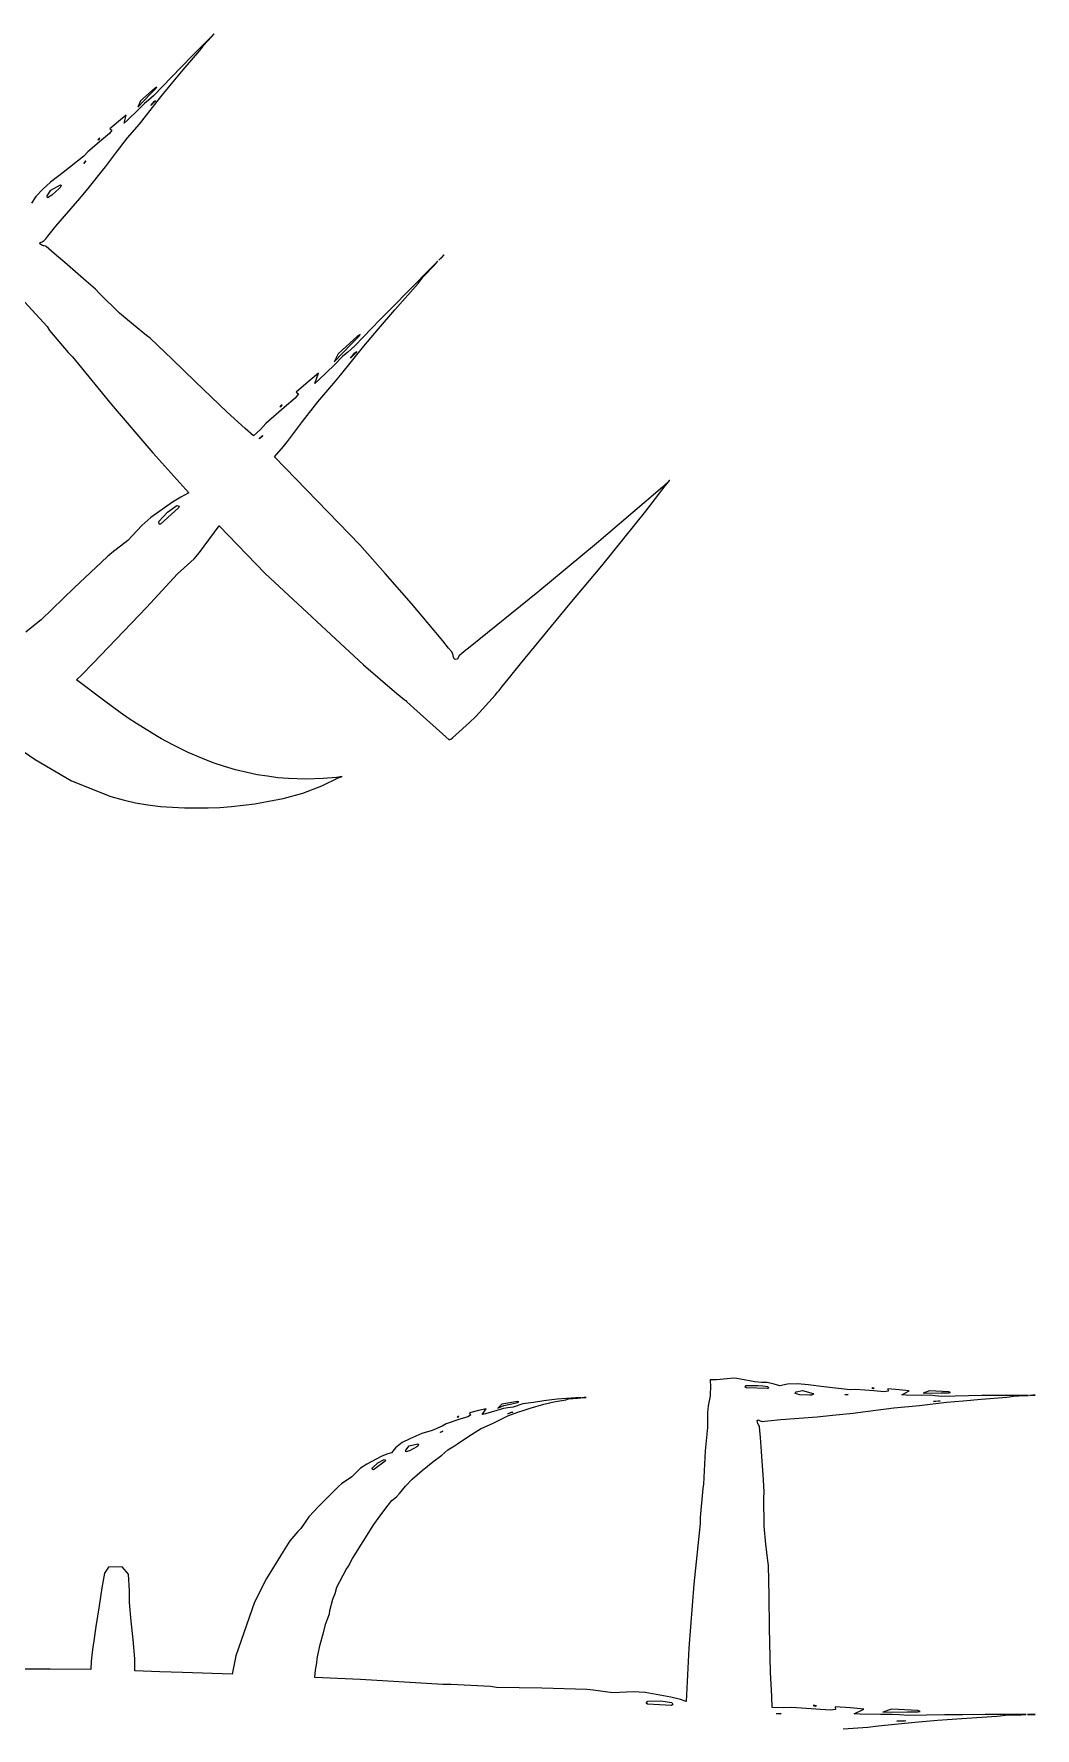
# Model space of a CAD drawing. Extents: x 0 to 162, y 0 to 357.
# Drawn here: x 105.57 to 129.64, y 281.75 to 322.48 of the extents above; entities that cross this region are included whole.
import ezdxf

# ---------------------------------------------------------------- set-up
doc = ezdxf.new("R2010")
doc.units = 0

msp = doc.modelspace()

# ---------------------------------------------------------------- linework, layer by layer
at = {"layer": 'Layer 1'}
for p, q in [((109.795986, 322.37113), (109.389722, 321.963359)), ((109.561423, 322.078881), (109.598676, 322.125377)), ((109.598676, 322.125377), (109.648686, 322.198565)), ((109.648686, 322.198565), (109.842993, 322.409447)), ((109.901255, 322.475888), (109.795986, 322.37113)), ((109.842993, 322.409447), (109.901255, 322.475888)), ((109.389722, 321.963359), (109.109241, 321.677355)), ((109.159609, 321.608186), (109.561423, 322.078881)), ((108.883077, 321.447316), (108.443522, 320.985801)), ((108.880277, 321.272743), (109.159609, 321.608186)), ((109.109241, 321.677355), (108.883077, 321.447316)), ((108.071, 320.718), (108.374372, 321.034935)), ((108.486448, 321.179588), (108.134359, 320.867247)), ((108.217496, 320.450958), (108.62376, 320.9627)), ((108.443522, 320.985801), (108.321182, 320.880899)), ((108.374372, 321.034935), (108.503599, 321.161864)), ((108.526129, 321.198242), (108.486448, 321.179588)), ((108.503599, 321.161864), (108.526129, 321.198242)), ((108.62376, 320.9627), (108.880277, 321.272743)), ((107.788431, 320.522852), (107.606753, 320.372747)), ((107.738478, 320.332135), (107.788431, 320.522852)), ((108.077726, 320.649928), (107.817119, 320.400802)), ((108.134359, 320.867247), (108.071, 320.718)), ((108.071, 320.718), (108.071, 320.718)), ((108.224244, 320.801899), (108.077726, 320.649928)), ((108.321182, 320.880899), (108.224244, 320.801899)), ((108.478461, 320.851074), (108.384176, 320.754425)), ((108.384176, 320.754425), (108.458, 320.85)), ((108.458, 320.85), (108.458082, 320.849855)), ((108.458082, 320.849855), (108.493241, 320.874538)), ((108.493241, 320.874538), (108.478461, 320.851074)), ((107.384247, 320.08387), (107.193027, 319.920562)), ((107.441433, 320.159929), (107.384247, 320.08387)), ((107.606753, 320.372747), (107.398095, 320.195088)), ((107.398095, 320.195088), (107.441433, 320.159929)), ((107.817119, 320.400802), (107.738478, 320.332135)), ((107.820489, 319.976159), (108.105276, 320.307871)), ((108.105276, 320.307871), (108.217496, 320.450958)), ((107.193027, 319.920562), (106.867126, 319.640366)), ((107.127508, 319.955224), (107.108207, 319.932694)), ((107.108207, 319.932694), (107.142, 319.953)), ((107.15183, 319.971655), (107.127508, 319.955224)), ((107.142, 319.953), (107.15183, 319.971655)), ((107.142, 319.953), (107.142, 319.953)), ((107.554918, 319.630096), (107.820489, 319.976159)), ((106.772985, 319.533886), (106.272295, 319.14269)), ((106.769097, 319.360558), (106.817, 319.421)), ((106.816812, 319.420685), (106.769097, 319.360558)), ((106.867126, 319.640366), (106.772985, 319.533886)), ((106.817, 319.421), (106.816812, 319.420685)), ((107.219988, 319.194988), (107.288286, 319.280804)), ((107.288286, 319.280804), (107.554918, 319.630096)), ((105.971223, 318.908776), (105.783229, 318.746831)), ((106.272295, 319.14269), (105.971223, 318.908776)), ((106.904421, 318.801853), (107.219988, 319.194988)), ((105.613391, 318.569878), (105.509135, 318.406353)), ((105.783229, 318.746831), (105.613391, 318.569878)), ((105.889984, 318.582887), (105.975, 318.717)), ((105.896154, 318.538112), (105.889984, 318.582887)), ((105.999049, 318.597167), (105.896154, 318.538112)), ((105.974868, 318.717077), (106.206341, 318.844224)), ((105.975, 318.717), (105.974868, 318.717077)), ((106.179722, 318.760404), (105.999049, 318.597167)), ((106.095333, 317.851917), (106.670219, 318.519936)), ((106.207633, 318.789033), (106.179722, 318.760404)), ((106.206341, 318.844224), (106.225284, 318.838986)), ((106.225284, 318.838986), (106.207633, 318.789033)), ((106.670219, 318.519936), (106.904421, 318.801853)), ((105.9006, 317.612694), (106.095333, 317.851917)), ((105.709093, 317.433543), (105.719495, 317.464107)), ((105.775178, 317.392285), (105.709093, 317.433543)), ((105.719495, 317.464107), (105.764916, 317.479536)), ((105.764916, 317.479536), (105.790246, 317.491088)), ((105.796344, 317.384964), (105.775178, 317.392285)), ((105.790246, 317.491088), (105.818945, 317.507304)), ((105.813204, 317.381521), (105.796344, 317.384964)), ((105.849512, 317.374919), (105.813204, 317.381521)), ((105.818945, 317.507304), (105.853889, 317.550484)), ((105.863863, 317.365234), (105.849512, 317.374919)), ((105.853889, 317.550484), (105.9006, 317.612694)), ((105.928297, 317.309918), (105.863863, 317.365234)), ((106.057092, 317.199287), (105.928297, 317.309918)), ((106.314038, 316.977139), (106.057092, 317.199287)), ((106.826423, 316.531629), (106.314038, 316.977139)), ((115.137824, 316.866215), (114.581669, 316.308262)), ((114.931536, 316.634813), (115.200321, 316.920458)), ((115.281833, 317.009719), (115.137824, 316.866215)), ((115.200321, 316.920458), (115.281833, 317.009719)), ((115.380408, 317.111278), (115.306, 317.034)), ((115.306, 317.034), (115.373375, 317.103026)), ((115.306, 317.034), (115.306, 317.034)), ((115.373375, 317.103026), (115.431928, 317.164017)), ((115.431928, 317.164017), (115.380408, 317.111278)), ((107.047781, 316.337968), (106.826423, 316.531629)), ((114.246801, 315.842017), (114.806543, 316.476596)), ((114.806543, 316.476596), (114.858923, 316.538663)), ((114.858923, 316.538663), (114.931536, 316.634813)), ((105.345331, 316.035938), (105.88613, 315.440167)), ((107.142927, 316.233639), (107.047781, 316.337968)), ((107.627257, 315.759788), (107.142927, 316.233639)), ((114.581669, 316.308262), (114.197077, 315.917568)), ((107.965427, 315.48117), (107.627257, 315.759788)), ((113.886819, 315.603221), (113.282661, 314.973951)), ((113.858116, 315.389113), (114.246801, 315.842017)), ((114.197077, 315.917568), (113.886819, 315.603221)), ((105.88613, 315.440167), (105.946116, 315.350404)), ((105.946116, 315.350404), (106.392131, 314.815633)), ((108.277982, 315.228457), (107.965427, 315.48117)), ((108.364946, 315.162087), (108.277982, 315.228457)), ((113.361272, 315.21932), (112.88268, 314.788517)), ((113.202971, 315.026088), (113.380057, 315.199801)), ((113.412919, 315.24759), (113.361272, 315.21932)), ((113.380057, 315.199801), (113.412919, 315.24759)), ((113.502079, 314.96979), (113.858116, 315.389113)), ((106.392131, 314.815633), (106.494163, 314.710443)), ((108.896991, 314.658168), (108.364946, 315.162087)), ((112.785, 314.595), (113.202971, 315.026088)), ((112.88268, 314.788517), (112.785, 314.595)), ((112.93875, 314.276588), (113.502079, 314.96979)), ((113.117629, 314.828149), (112.987039, 314.717721)), ((113.282661, 314.973951), (113.117629, 314.828149)), ((113.30878, 314.811158), (113.180414, 314.678344)), ((113.180414, 314.678344), (113.284, 314.807)), ((113.283592, 314.806995), (113.329876, 314.842372)), ((113.284, 314.807), (113.283592, 314.806995)), ((113.329876, 314.842372), (113.30878, 314.811158)), ((106.494163, 314.710443), (107.422572, 313.575033)), ((109.447694, 314.119951), (108.896991, 314.658168)), ((112.78606, 314.510288), (112.430599, 314.168026)), ((112.785, 314.595), (112.785, 314.595)), ((112.987039, 314.717721), (112.78606, 314.510288)), ((110.216309, 313.385923), (109.447694, 314.119951)), ((112.161094, 314.111271), (111.876594, 313.866737)), ((112.407637, 314.318921), (112.161094, 314.111271)), ((112.323902, 314.072883), (112.407637, 314.318921)), ((112.430599, 314.168026), (112.323902, 314.072883)), ((112.393718, 313.628446), (112.783119, 314.082569)), ((112.783119, 314.082569), (112.93875, 314.276588)), ((107.422572, 313.575033), (108.424522, 312.403173)), ((111.848327, 313.723806), (111.588226, 313.498861)), ((111.92876, 313.825911), (111.848327, 313.723806)), ((111.876594, 313.866737), (111.92876, 313.825911)), ((112.028712, 313.156026), (112.393718, 313.628446)), ((110.650699, 312.99114), (110.216309, 313.385923)), ((111.588226, 313.498861), (111.14343, 313.113766)), ((111.506331, 313.538722), (111.479424, 313.508524)), ((111.479424, 313.508524), (111.525, 313.537)), ((111.539351, 313.561683), (111.506331, 313.538722)), ((111.525, 313.537), (111.539351, 313.561683)), ((111.525, 313.537), (111.525, 313.537)), ((111.664064, 312.677795), (112.028712, 313.156026)), ((110.848593, 312.811901), (110.650699, 312.99114)), ((111.013128, 312.969686), (110.848593, 312.811901)), ((110.99418, 312.759103), (111.063, 312.825)), ((110.996403, 312.743747), (110.99418, 312.759103)), ((111.066651, 312.809829), (110.996403, 312.743747)), ((111.14343, 313.113766), (111.013128, 312.969686)), ((111.062562, 312.825185), (111.066651, 312.809829)), ((111.063, 312.825), (111.062562, 312.825185)), ((108.424522, 312.403173), (109.290661, 311.447211)), ((111.350798, 312.307122), (111.570931, 312.559761)), ((111.570931, 312.559761), (111.664064, 312.677795)), ((113.408808, 310.195582), (111.350798, 312.307122)), ((120.6824, 311.580769), (120.243059, 311.201482)), ((120.281733, 311.007177), (120.744969, 311.610187)), ((120.861675, 311.747339), (120.6824, 311.580769)), ((120.744969, 311.610187), (120.861675, 311.747339)), ((108.901688, 311.216957), (108.378612, 310.855179)), ((108.784839, 310.97698), (109.007272, 311.141366)), ((109.104462, 311.342741), (108.901688, 311.216957)), ((109.007272, 311.141366), (109.061876, 311.125508)), ((109.061876, 311.125508), (109.04853, 311.087622)), ((109.276454, 311.433148), (109.104462, 311.342741)), ((109.290661, 311.447211), (109.276454, 311.433148)), ((120.243059, 311.201482), (119.099109, 310.23024)), ((108.378612, 310.855179), (108.162348, 310.662596)), ((108.57289, 310.75311), (108.784839, 310.97698)), ((108.573, 310.753), (108.57289, 310.75311)), ((108.581995, 310.691609), (108.573, 310.753)), ((109.04853, 311.087622), (108.616076, 310.695277)), ((119.221513, 309.687567), (120.281733, 311.007177)), ((108.162348, 310.662596), (107.829919, 310.29838)), ((108.616076, 310.695277), (108.581995, 310.691609)), ((109.550553, 310.011973), (110.025555, 310.651003)), ((110.025555, 310.651003), (111.131475, 309.509273)), ((107.332243, 309.906895), (106.535141, 309.158084)), ((107.446472, 310.00247), (107.332243, 309.906895)), ((107.829919, 310.29838), (107.446472, 310.00247)), ((109.423406, 309.857993), (109.550553, 310.011973)), ((114.015834, 309.506396), (113.408808, 310.195582)), ((119.099109, 310.23024), (117.688449, 309.05823)), ((108.651921, 309.093397), (109.018793, 309.500161)), ((109.018793, 309.500161), (109.423406, 309.857993)), ((111.131475, 309.509273), (113.497445, 307.307473)), ((114.646397, 308.788082), (114.015834, 309.506396)), ((118.464311, 308.784849), (119.221513, 309.687567)), ((106.535141, 309.158084), (105.744428, 308.393059)), ((108.277014, 308.690003), (108.651921, 309.093397)), ((106.994574, 307.349593), (108.277014, 308.690003)), ((115.398078, 307.883496), (114.646397, 308.788082)), ((117.688449, 309.05823), (116.056919, 307.74293)), ((117.271131, 307.333579), (118.464311, 308.784849)), ((105.627613, 308.304873), (105.378411, 308.094855)), ((105.744428, 308.393059), (105.627613, 308.304873)), ((115.537925, 307.712653), (115.398078, 307.883496)), ((115.607738, 307.627267), (115.537925, 307.712653)), ((115.643329, 307.576109), (115.607738, 307.627267)), ((115.659698, 307.495458), (115.643329, 307.576109)), ((115.675409, 307.453339), (115.659698, 307.495458)), ((115.796601, 307.533487), (115.754482, 307.44925)), ((115.812315, 307.54647), (115.796601, 307.533487)), ((115.847257, 307.574525), (115.812315, 307.54647)), ((115.917146, 307.630637), (115.847257, 307.574525)), ((116.056919, 307.74293), (115.917146, 307.630637)), ((106.595919, 306.951581), (106.71682, 307.059497)), ((106.71682, 307.059497), (106.994574, 307.349593)), ((113.497445, 307.307473), (114.237502, 306.673467)), ((115.697654, 307.436047), (115.675409, 307.453339)), ((115.754482, 307.44925), (115.697654, 307.436047)), ((116.974866, 306.969363), (117.271131, 307.333579)), ((107.277352, 306.435465), (106.595919, 306.951581)), ((114.237502, 306.673467), (114.425278, 306.517909)), ((116.695246, 306.624319), (116.71634, 306.650001)), ((116.71634, 306.650001), (116.753221, 306.695778)), ((116.753221, 306.695778), (116.826982, 306.787048)), ((116.826982, 306.787048), (116.974866, 306.969363)), ((107.456233, 306.297845), (107.277352, 306.435465)), ((107.639559, 306.164312), (107.456233, 306.297845)), ((114.425278, 306.517909), (114.472347, 306.47909)), ((114.472347, 306.47909), (114.495738, 306.459645)), ((114.495738, 306.459645), (114.507577, 306.449888)), ((114.507577, 306.449888), (114.529246, 306.430226)), ((114.529246, 306.430226), (114.705973, 306.270361)), ((114.705973, 306.270361), (115.393294, 305.649916)), ((116.197353, 306.070244), (116.351621, 306.242021)), ((116.351621, 306.242021), (116.657361, 306.582127)), ((116.657361, 306.582127), (116.695246, 306.624319)), ((107.835015, 306.029777), (107.639559, 306.164312)), ((108.036855, 305.904137), (107.835015, 306.029777)), ((108.541276, 305.587063), (108.036855, 305.904137)), ((115.71654, 305.631188), (116.038349, 305.922577)), ((116.038349, 305.922577), (116.197353, 306.070244)), ((108.638431, 305.528643), (108.541276, 305.587063)), ((108.73831, 305.476266), (108.638431, 305.528643)), ((108.939289, 305.368708), (108.73831, 305.476266)), ((115.393294, 305.649916), (115.554234, 305.505049)), ((115.554234, 305.505049), (115.594775, 305.521336)), ((115.594775, 305.521336), (115.635458, 305.558002)), ((115.635458, 305.558002), (115.71654, 305.631188)), ((105.3439, 305.214797), (105.595394, 305.037138)), ((105.595394, 305.037138), (106.473505, 304.521212)), ((109.275308, 305.206258), (108.939289, 305.368708)), ((109.6218, 305.056655), (109.275308, 305.206258)), ((109.881831, 304.956847), (109.6218, 305.056655)), ((110.147532, 304.869451), (109.881831, 304.956847)), ((110.417754, 304.786794), (110.147532, 304.869451)), ((110.692997, 304.720924), (110.417754, 304.786794)), ((110.937531, 304.666895), (110.692997, 304.720924)), ((111.185076, 304.631662), (110.937531, 304.666895)), ((111.435125, 304.598298), (111.185076, 304.631662)), ((112.845358, 304.605331), (112.52111, 304.576629)), ((112.981044, 304.626417), (112.845358, 304.605331)), ((112.886187, 304.590622), (112.981044, 304.626417)), ((106.473505, 304.521212), (107.419204, 304.143172)), ((111.686619, 304.581797), (111.435125, 304.598298)), ((111.558259, 304.097752), (112.034195, 304.226047)), ((112.102857, 304.565507), (111.686619, 304.581797)), ((112.034195, 304.226047), (112.491976, 304.401482)), ((112.52111, 304.576629), (112.102857, 304.565507)), ((112.491976, 304.401482), (112.886187, 304.590622)), ((107.419204, 304.143172), (107.713245, 304.061805)), ((107.713245, 304.061805), (108.010518, 303.996366)), ((108.010518, 303.996366), (108.31052, 303.948219)), ((108.31052, 303.948219), (108.610017, 303.908827)), ((108.610017, 303.908827), (108.898891, 303.886009)), ((108.898891, 303.886009), (109.186261, 303.870295)), ((109.186261, 303.870295), (109.757842, 303.871517)), ((109.757842, 303.871517), (110.040978, 303.885292)), ((110.040978, 303.885292), (110.32189, 303.902584)), ((110.32189, 303.902584), (110.87704, 303.972329)), ((110.87704, 303.972329), (111.219801, 304.034681)), ((111.219801, 304.034681), (111.558259, 304.097752)), ((121.838648, 289.999783), (121.826512, 289.741905)), ((121.831186, 290.123845), (121.829967, 290.108131)), ((121.829967, 290.108131), (121.831186, 290.073186)), ((121.847555, 290.124776), (121.831186, 290.123845)), ((121.831186, 290.073186), (121.838648, 289.999783)), ((121.983453, 290.126642), (121.847555, 290.124776)), ((122.236668, 290.148813), (121.983453, 290.126642)), ((122.386344, 290.165103), (122.236668, 290.148813)), ((122.469935, 290.159433), (122.386344, 290.165103)), ((122.556611, 290.142858), (122.469935, 290.159433)), ((122.90167, 290.079), (122.556611, 290.142858)), ((122.67266, 289.95063), (122.691817, 289.986794)), ((122.673, 289.951), (122.67266, 289.95063)), ((122.703813, 289.934487), (122.673, 289.951)), ((122.691817, 289.986794), (122.986217, 289.99232)), ((123.069284, 290.062783), (122.90167, 290.079)), ((122.986217, 289.99232), (123.095437, 289.981556)), ((123.135728, 290.059196), (123.069284, 290.062783)), ((123.095437, 289.981556), (123.211964, 289.964191)), ((123.196789, 290.058914), (123.135728, 290.059196)), ((123.366483, 290.020741), (123.196789, 290.058914)), ((123.211964, 289.964191), (123.232056, 289.927527)), ((123.502026, 289.979198), (123.366483, 290.020741)), ((123.691309, 290.021099), (123.502026, 289.979198)), ((123.93656, 290.026123), (123.691309, 290.021099)), ((124.183964, 290.007753), (123.93656, 290.026123)), ((124.562387, 289.960182), (124.183964, 290.007753)), ((125.193094, 289.88276), (124.562387, 289.960182)), ((116.820661, 289.538341), (116.721, 289.447)), ((117.19399, 289.60091), (116.820661, 289.538341)), ((116.869167, 289.50562), (117.057446, 289.545803)), ((117.057446, 289.545803), (117.199158, 289.576729)), ((117.327919, 289.544577), (117.088121, 289.46608)), ((117.229438, 289.593733), (117.19399, 289.60091)), ((117.199158, 289.576729), (117.229438, 289.593733)), ((117.579198, 289.581816), (117.327919, 289.544577)), ((117.502996, 289.444769), (117.832414, 289.537259)), ((117.83155, 289.622358), (117.579198, 289.581816)), ((118.146617, 289.66254), (117.83155, 289.622358)), ((117.832414, 289.537259), (118.069842, 289.592939)), ((118.069842, 289.592939), (118.310143, 289.635131)), ((118.602174, 289.691025), (118.146617, 289.66254)), ((118.310143, 289.635131), (118.35628, 289.645175)), ((118.35628, 289.645175), (118.424014, 289.666774)), ((118.424014, 289.666774), (118.650178, 289.686075)), ((118.720208, 289.693607), (118.602174, 289.691025)), ((118.650178, 289.686075), (118.720208, 289.693607)), ((118.801644, 289.697802), (118.738, 289.694)), ((118.738, 289.694), (118.795328, 289.696656)), ((118.738, 289.694), (118.738, 289.694)), ((118.795328, 289.696656), (118.844409, 289.699884)), ((118.844409, 289.699884), (118.801644, 289.697802)), ((121.826512, 289.741905), (121.778151, 289.502465)), ((123.205434, 289.914466), (122.703813, 289.934487)), ((123.232056, 289.927527), (123.205434, 289.914466)), ((123.868708, 289.798615), (123.896, 289.835)), ((123.983225, 289.767545), (123.868708, 289.798615)), ((123.895824, 289.834635), (124.050809, 289.869436)), ((123.896, 289.835), (123.895824, 289.834635)), ((124.226249, 289.755277), (123.983225, 289.767545)), ((124.050809, 289.869436), (124.304244, 289.795745)), ((124.266359, 289.755779), (124.226249, 289.755277)), ((124.314077, 289.778667), (124.266359, 289.755779)), ((124.304244, 289.795745), (124.314077, 289.778667)), ((125.067399, 289.762815), (125.074, 289.773)), ((125.143743, 289.771564), (125.067399, 289.762815)), ((125.074, 289.773), (125.074144, 289.772927)), ((125.074144, 289.772927), (125.143743, 289.771564)), ((125.334806, 289.891509), (125.193094, 289.88276)), ((125.763456, 289.859149), (125.334806, 289.891509)), ((125.742248, 289.929769), (125.712829, 289.927545)), ((125.712829, 289.927545), (125.751, 289.918)), ((125.771235, 289.924172), (125.742248, 289.929769)), ((125.751, 289.918), (125.771235, 289.924172)), ((125.751, 289.918), (125.751, 289.918)), ((126.014089, 289.839489), (125.763456, 289.859149)), ((126.108371, 289.852836), (126.014089, 289.839489)), ((126.37572, 289.886344), (126.10256, 289.908298)), ((126.10256, 289.908298), (126.108371, 289.852836)), ((126.610424, 289.864029), (126.37572, 289.886344)), ((126.440083, 289.764506), (126.610424, 289.864029)), ((126.544339, 289.757476), (126.440083, 289.764506)), ((126.904753, 289.749367), (126.544339, 289.757476)), ((126.862913, 289.509778), (127.512057, 289.58433)), ((127.115779, 289.753242), (126.904753, 289.749367)), ((127.098543, 289.863633), (126.948, 289.803)), ((126.948, 289.803), (127.386624, 289.812545)), ((126.948, 289.803), (126.948, 289.803)), ((127.56831, 289.835577), (127.098543, 289.863633)), ((127.240341, 289.740469), (127.115779, 289.753242)), ((127.195012, 289.606462), (127.315, 289.622)), ((127.330052, 289.608183), (127.195012, 289.606462)), ((127.400925, 289.728127), (127.240341, 289.740469)), ((127.315, 289.622), (127.314984, 289.6216)), ((127.314984, 289.6216), (127.357103, 289.614282)), ((127.357103, 289.614282), (127.330052, 289.608183)), ((127.386624, 289.812545), (127.56787, 289.810894)), ((128.038089, 289.743771), (127.400925, 289.728127)), ((127.512057, 289.58433), (127.912581, 289.622215)), ((127.56787, 289.810894), (127.609639, 289.82058)), ((127.609639, 289.82058), (127.56831, 289.835577)), ((127.912581, 289.622215), (128.347403, 289.661895)), ((128.360618, 289.746424), (128.038089, 289.743771)), ((128.347403, 289.661895), (128.96434, 289.710615)), ((128.761286, 289.750375), (128.360618, 289.746424)), ((129.336737, 289.75138), (128.761286, 289.750375)), ((128.96434, 289.710615), (129.023465, 289.717143)), ((129.023465, 289.717143), (129.110714, 289.733512)), ((129.110714, 289.733512), (129.397079, 289.745281)), ((129.48555, 289.751021), (129.336737, 289.75138)), ((129.397079, 289.745281), (129.48555, 289.751021)), ((129.588259, 289.753995), (129.508038, 289.751845)), ((129.508038, 289.751845), (129.580366, 289.753064)), ((129.580366, 289.753064), (129.642, 289.755)), ((129.642, 289.755), (129.588259, 289.753995)), ((129.642, 289.755), (129.642, 289.755)), ((115.808198, 289.18158), (115.479929, 289.068141)), ((115.763878, 289.23997), (115.742993, 289.228057)), ((115.742993, 289.228057), (115.775, 289.232)), ((115.787483, 289.244486), (115.763878, 289.23997)), ((115.775, 289.232), (115.787483, 289.244486)), ((115.775, 289.232), (115.775, 289.232)), ((116.002144, 289.239055), (115.808198, 289.18158)), ((116.067871, 289.279238), (116.002144, 289.239055)), ((116.257942, 289.38629), (116.043402, 289.329321)), ((116.043402, 289.329321), (116.067871, 289.279238)), ((116.444285, 289.425827), (116.257942, 289.38629)), ((116.34706, 289.287846), (116.444285, 289.425827)), ((116.42771, 289.307722), (116.34706, 289.287846)), ((116.702953, 289.385932), (116.42771, 289.307722)), ((116.613548, 289.086141), (116.739402, 289.147347)), ((116.862818, 289.435371), (116.702953, 289.385932)), ((116.721, 289.447), (116.869167, 289.50562)), ((116.721, 289.447), (116.721, 289.447)), ((116.739402, 289.147347), (116.964991, 289.259282)), ((116.961192, 289.449579), (116.862818, 289.435371)), ((116.961036, 289.310184), (117.048, 289.347)), ((117.062636, 289.336662), (116.961036, 289.310184)), ((117.088121, 289.46608), (116.961192, 289.449579)), ((116.964991, 289.259282), (117.205365, 289.34567)), ((117.048, 289.347), (117.081796, 289.347282)), ((117.048, 289.347), (117.048, 289.347)), ((117.081796, 289.347282), (117.062636, 289.336662)), ((117.205365, 289.34567), (117.353249, 289.398767)), ((117.353249, 289.398767), (117.502996, 289.444769)), ((121.778151, 289.502465), (121.763944, 289.337004)), ((121.763944, 289.337004), (121.764663, 289.022727)), ((122.955475, 289.149804), (122.984465, 289.164155)), ((122.973128, 289.074033), (122.955475, 289.149804)), ((122.984465, 289.164155), (123.027515, 289.142988)), ((123.027515, 289.142988), (123.053635, 289.133229)), ((123.053635, 289.133229), (123.085348, 289.124403)), ((123.085348, 289.124403), (123.140599, 289.130288)), ((123.140599, 289.130288), (123.217733, 289.141193)), ((123.217733, 289.141193), (123.524548, 289.172621)), ((123.524548, 289.172621), (124.403447, 289.238418)), ((124.403447, 289.238418), (124.76838, 289.272214)), ((124.76838, 289.272214), (125.269358, 289.327104)), ((125.269358, 289.327104), (125.378423, 289.339375)), ((125.378423, 289.339375), (125.813959, 289.397854)), ((125.813959, 289.397854), (126.246413, 289.454826)), ((126.246413, 289.454826), (126.68224, 289.488047)), ((126.68224, 289.488047), (126.862913, 289.509778)), ((114.895659, 288.831859), (114.607428, 288.710238)), ((115.142919, 288.903397), (114.895659, 288.831859)), ((115.381998, 289.008155), (115.142919, 288.903397)), ((115.347536, 288.855135), (115.347, 288.867)), ((115.347, 288.867), (115.34768, 288.866545)), ((115.397475, 288.890582), (115.347536, 288.855135)), ((115.34768, 288.866545), (115.397475, 288.890582)), ((115.479929, 289.068141), (115.381998, 289.008155)), ((115.749932, 288.584949), (116.024816, 288.773442)), ((116.024816, 288.773442), (116.309459, 288.946797)), ((116.309459, 288.946797), (116.613548, 289.086141)), ((121.746866, 288.817371), (121.71013, 288.418927)), ((121.757199, 288.916964), (121.746866, 288.817371)), ((121.761505, 288.966833), (121.757199, 288.916964)), ((121.763083, 288.991731), (121.761505, 288.966833)), ((121.764663, 289.022727), (121.763083, 288.991731)), ((122.982887, 289.0538), (122.973128, 289.074033)), ((122.992429, 289.039449), (122.982887, 289.0538)), ((123.013314, 289.009169), (122.992429, 289.039449)), ((123.01676, 288.992236), (123.013314, 289.009169)), ((123.023144, 288.907496), (123.01676, 288.992236)), ((123.036061, 288.738231), (123.023144, 288.907496)), ((123.060671, 288.399415), (123.036061, 288.738231)), ((114.051131, 288.335402), (113.917742, 288.279146)), ((114.163783, 288.370702), (114.051131, 288.335402)), ((114.265383, 288.494406), (114.163783, 288.370702)), ((114.426755, 288.615237), (114.265383, 288.494406)), ((114.607428, 288.710238), (114.426755, 288.615237)), ((114.508259, 288.437534), (114.592, 288.536)), ((114.510915, 288.3952), (114.508259, 288.437534)), ((114.603331, 288.421605), (114.510915, 288.3952)), ((114.592, 288.536), (114.592412, 288.53562)), ((114.592412, 288.53562), (114.803232, 288.583265)), ((114.772664, 288.515531), (114.603331, 288.421605)), ((114.798999, 288.533108), (114.772664, 288.515531)), ((114.818946, 288.573003), (114.798999, 288.533108)), ((114.803232, 288.583265), (114.818946, 288.573003)), ((115.159481, 288.150559), (115.376747, 288.315015)), ((115.376747, 288.315015), (115.521041, 288.43965)), ((115.521041, 288.43965), (115.682125, 288.537666)), ((115.682125, 288.537666), (115.749932, 288.584949)), ((121.71013, 288.418927), (121.671183, 287.615226)), ((123.107884, 287.721927), (123.060671, 288.399415)), ((113.425092, 288.001178), (113.210321, 287.790358)), ((113.573259, 288.100195), (113.425092, 288.001178)), ((113.917742, 288.279146), (113.573259, 288.100195)), ((113.713003, 287.966407), (113.705, 288.009)), ((113.705, 288.009), (113.705978, 288.008167)), ((113.705978, 288.008167), (113.841727, 288.132946)), ((113.735533, 287.964615), (113.713003, 287.966407)), ((114.014004, 288.1704), (113.735533, 287.964615)), ((113.841727, 288.132946), (113.987241, 288.212592)), ((113.987241, 288.212592), (114.022829, 288.193864)), ((114.022829, 288.193864), (114.014004, 288.1704)), ((114.659793, 287.733963), (114.906624, 287.944269)), ((114.906624, 287.944269), (115.159481, 288.150559)), ((112.888656, 287.564692), (112.412003, 287.08273)), ((112.962059, 287.621236), (112.888656, 287.564692)), ((113.210321, 287.790358), (112.962059, 287.621236)), ((114.355563, 287.39572), (114.501867, 287.571014)), ((114.501867, 287.571014), (114.659793, 287.733963)), ((121.650231, 287.509249), (121.587295, 286.81583)), ((121.671183, 287.615226), (121.650231, 287.509249)), ((123.127402, 287.428602), (123.107884, 287.721927)), ((113.908472, 286.881981), (114.082973, 287.115096)), ((114.082973, 287.115096), (114.177687, 287.22825)), ((114.177687, 287.22825), (114.288547, 287.312417)), ((114.288547, 287.312417), (114.355563, 287.39572)), ((123.120945, 287.287607), (123.127402, 287.428602)), ((123.128263, 286.610048), (123.120945, 287.287607)), ((112.17981, 286.830232), (111.983494, 286.548318)), ((112.296481, 286.956447), (112.17981, 286.830232)), ((112.412003, 287.08273), (112.296481, 286.956447)), ((113.738857, 286.646345), (113.908472, 286.881981)), ((121.587295, 286.81583), (121.585071, 286.669312)), ((111.917053, 286.483382), (111.723166, 286.254635)), ((111.983494, 286.548318), (111.917053, 286.483382)), ((113.227905, 285.827503), (113.738857, 286.646345)), ((121.585071, 286.669312), (121.438838, 285.209862)), ((123.170452, 286.173933), (123.128263, 286.610048)), ((111.500665, 285.890633), (111.326305, 285.624932)), ((111.560214, 286.002063), (111.500665, 285.890633)), ((111.723166, 286.254635), (111.560214, 286.002063)), ((123.212929, 285.774129), (123.170452, 286.173933)), ((107.268278, 285.480561), (107.199896, 285.124165)), ((107.3589, 285.618542), (107.268278, 285.480561)), ((107.69298, 285.634042), (107.3589, 285.618542)), ((107.841711, 285.454374), (107.69298, 285.634042)), ((111.326305, 285.624932), (111.161276, 285.351555)), ((112.851477, 285.142985), (113.074715, 285.562951)), ((113.074715, 285.562951), (113.132977, 285.643314)), ((113.132977, 285.643314), (113.227905, 285.827503)), ((123.227424, 285.665781), (123.212929, 285.774129)), ((123.247301, 284.93326), (123.227424, 285.665781)), ((107.199896, 285.124165), (107.136037, 284.688914)), ((107.866752, 285.053274), (107.841711, 285.454374)), ((111.161276, 285.351555), (110.869241, 284.77983)), ((112.810219, 284.993091), (112.851477, 285.142985)), ((121.438838, 285.209862), (121.318798, 283.672772)), ((107.136037, 284.688914), (107.056535, 284.192387)), ((107.868186, 284.773592), (107.866752, 285.053274)), ((107.905211, 284.328009), (107.868186, 284.773592)), ((110.869241, 284.77983), (110.423443, 283.49115)), ((112.686374, 284.578363), (112.757195, 284.850019)), ((112.757195, 284.850019), (112.810219, 284.993091)), ((123.25605, 284.163282), (123.247301, 284.93326)), ((107.956011, 283.882855), (107.905211, 284.328009)), ((112.52371, 284.020342), (112.585488, 284.265663)), ((112.585488, 284.265663), (112.672167, 284.503379)), ((112.672167, 284.503379), (112.686374, 284.578363)), ((107.007959, 283.852422), (106.980621, 283.643121)), ((107.056535, 284.192387), (107.007959, 283.852422)), ((107.995832, 283.419836), (107.956011, 283.882855)), ((112.455474, 283.764257), (112.52371, 284.020342)), ((123.280519, 283.100692), (123.25605, 284.163282)), ((106.980621, 283.643121), (106.94869, 283.36393)), ((110.423443, 283.49115), (110.33576, 283.053531)), ((112.381066, 283.415908), (112.399219, 283.505372)), ((112.399219, 283.505372), (112.455474, 283.764257)), ((121.318798, 283.672772), (121.254076, 282.397152)), ((105.956854, 283.167766), (104.648154, 283.168048)), ((106.936204, 283.160448), (105.956854, 283.167766)), ((106.94869, 283.36393), (106.936204, 283.160448)), ((107.998488, 283.134402), (107.995832, 283.419836)), ((108.596833, 283.104768), (107.998488, 283.134402)), ((109.14495, 283.092351), (108.596833, 283.104768)), ((110.33576, 283.053531), (109.14495, 283.092351)), ((112.324458, 282.973768), (112.341251, 283.144755)), ((112.341251, 283.144755), (112.368084, 283.325357)), ((112.368084, 283.325357), (112.381066, 283.415908)), ((123.308501, 282.514401), (123.280519, 283.100692)), ((113.422998, 282.921461), (112.324458, 282.973768)), ((115.404948, 282.800272), (113.422998, 282.921461)), ((115.604061, 282.80185), (115.404948, 282.800272)), ((116.545887, 282.752557), (115.604061, 282.80185)), ((116.68975, 282.732237), (116.545887, 282.752557)), ((117.78118, 282.714081), (116.68975, 282.732237)), ((118.86586, 282.68), (117.78118, 282.714081)), ((119.012954, 282.666798), (118.86586, 282.68)), ((119.489678, 282.604876), (119.012954, 282.666798)), ((119.978458, 282.627405), (119.489678, 282.604876)), ((120.265325, 282.610687), (119.978458, 282.627405)), ((120.885985, 282.496599), (120.265325, 282.610687)), ((120.292767, 282.350934), (120.329504, 282.400873)), ((120.319242, 282.329485), (120.292767, 282.350934)), ((120.898, 282.301), (120.319242, 282.329485)), ((120.329504, 282.400873), (120.635385, 282.409269)), ((120.635385, 282.409269), (120.906756, 282.368225)), ((121.116453, 282.442212), (120.885985, 282.496599)), ((120.933877, 282.31843), (120.898, 282.301)), ((120.898, 282.301), (120.898, 282.301)), ((120.906756, 282.368225), (120.933877, 282.31843)), ((121.254076, 282.397152), (121.116453, 282.442212)), ((123.321847, 282.251068), (123.308501, 282.514401)), ((123.597163, 282.242884), (123.321847, 282.251068)), ((123.789675, 282.25264), (123.597163, 282.242884)), ((124.371947, 282.210451), (123.789675, 282.25264)), ((124.342302, 282.296348), (124.302049, 282.29398)), ((124.302049, 282.29398), (124.354, 282.282)), ((124.381409, 282.289318), (124.342302, 282.296348)), ((124.354, 282.282), (124.381409, 282.289318)), ((124.354, 282.282), (124.354, 282.282)), ((124.712129, 282.185553), (124.371947, 282.210451)), ((125.203481, 282.238506), (124.832376, 282.266633)), ((124.832376, 282.266633), (124.840278, 282.200835)), ((125.522208, 282.210953), (125.203481, 282.238506)), ((125.290732, 282.096218), (125.522208, 282.210953)), ((126.185, 282.207), (125.980649, 282.139193)), ((126.823026, 282.173133), (126.185, 282.207)), ((126.185, 282.207), (126.185, 282.207)), ((123.426557, 282.094884), (123.436, 282.107)), ((123.522346, 282.091944), (123.426557, 282.094884)), ((123.435964, 282.10737), (123.530249, 282.105648)), ((123.436, 282.107), (123.435964, 282.10737)), ((123.530249, 282.105648), (123.522346, 282.091944)), ((124.840278, 282.200835), (124.712129, 282.185553)), ((125.4323, 282.087969), (125.290732, 282.096218)), ((125.921868, 282.078712), (125.4323, 282.087969)), ((125.619791, 281.778227), (125.865042, 281.805496)), ((125.865042, 281.805496), (126.74667, 281.897266)), ((126.208521, 282.08316), (125.921868, 282.078712)), ((125.980649, 282.139193), (126.576338, 282.148521)), ((126.377572, 282.068882), (126.208521, 282.08316)), ((126.316192, 281.918589), (126.479, 281.937)), ((126.499521, 281.921747), (126.316192, 281.918589)), ((126.595772, 282.055335), (126.377572, 282.068882)), ((126.479, 281.937), (126.478854, 281.9366)), ((126.478854, 281.9366), (126.536258, 281.928777)), ((126.536258, 281.928777), (126.499521, 281.921747)), ((126.576338, 282.148521), (126.82245, 282.146009)), ((127.460966, 282.073056), (126.595772, 282.055335)), ((126.74667, 281.897266), (127.290698, 281.941967)), ((126.82245, 282.146009), (126.879134, 282.156558)), ((126.879134, 282.156558), (126.823026, 282.173133)), ((127.290698, 281.941967), (127.881149, 281.987458)), ((127.899087, 282.076144), (127.460966, 282.073056)), ((127.881149, 281.987458), (128.718933, 282.040412)), ((128.443118, 282.080304), (127.899087, 282.076144)), ((129.224935, 282.081596), (128.443118, 282.080304)), ((128.718933, 282.040412), (128.799296, 282.047157)), ((128.799296, 282.047157), (128.917762, 282.063808)), ((128.917762, 282.063808), (129.306732, 282.075791)), ((129.426631, 282.081314), (129.224935, 282.081596)), ((129.306732, 282.075791), (129.426631, 282.081314)), ((129.566693, 282.083875), (129.458777, 282.081865)), ((129.458777, 282.081865), (129.556, 282.083)), ((129.556, 282.083), (129.639735, 282.084722)), ((129.556, 282.083), (129.556, 282.083)), ((129.639735, 282.084722), (129.566693, 282.083875)), ((125.027971, 281.732521), (125.619791, 281.778227))]:
    msp.add_line(p, q, dxfattribs=at)

doc.saveas('drawing.dxf')
